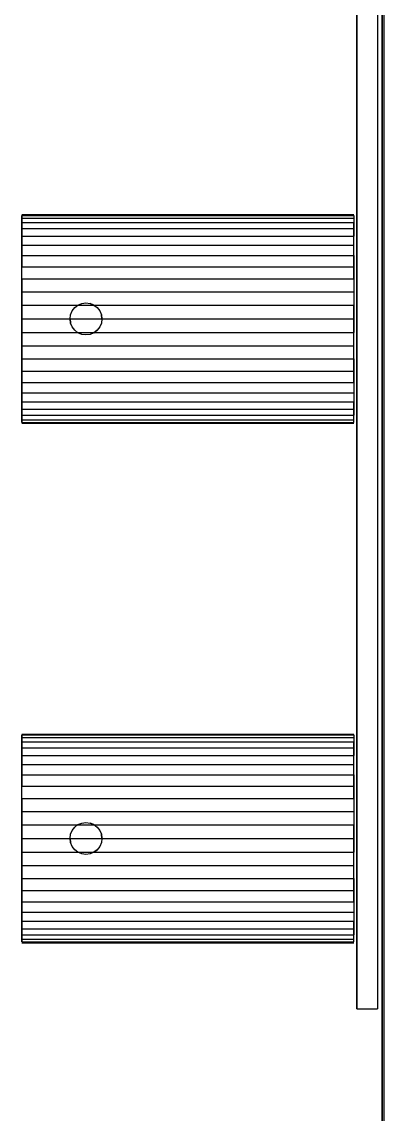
# Model space of a CAD drawing. Extents: x 11992 to 29481, y -6727 to 6811.
# Drawn here: x 14130.1 to 14200, y 1227.6 to 1438.2 of the extents above; entities that cross this region are included whole.
import ezdxf

# ---------------------------------------------------------------- set-up
doc = ezdxf.new("R2010")
doc.units = 0
doc.header["$MEASUREMENT"] = 0
doc.linetypes.add('DASHED', pattern=[19.05, 12.7, -6.35])
doc.layers.get('0').update_dxf_attribs({"color": 8, "linetype": 'CONTINUOUS'})
doc.layers.add('DQ-BEAM-DASH', color=8, linetype='DASHED')
doc.layers.add('WALL', color=8, linetype='CONTINUOUS')

# ---------------------------------------------------------------- blocks, each defined once
blk = doc.blocks.new('MB-B')
at = {"layer": 'DQ-BEAM-DASH', "ltscale": 0.01}
blk.add_line((-15900, 7400), (-15900, 5200), dxfattribs=at)

msp = doc.modelspace()

# ---------------------------------------------------------------- linework, layer by layer
for p, q in [((14199.62, 3030.6, 559.57), (14199.62, 530.6, 559.57)), ((14199.62, 530.6, 429.57), (14199.62, 3030.6, 429.57)), ((14199.62, 530.6, 429.57), (14199.62, 3030.6, 429.57)), ((14199.62, 530.6, -40.43), (14199.62, 3030.6, -40.43)), ((14199.62, 530.6, 559.57), (14199.62, 3030.6, 559.57)), ((14199.62, 3030.6, -2440.43), (14199.62, 530.6, -2440.43)), ((14199.62, 3030.6, -2440.43), (14199.62, 530.6, -2440.43)), ((14199.62, 3030.6, -2640.43), (14199.62, 530.6, -2640.43)), ((14199.63, 424.6, -2441.39), (14199.63, 2022.6, -2441.39)), ((14200.01, 424.6, -2461.39), (14200.01, 2022.6, -2461.39)), ((14194.76, 1513.27, -1272.95), (14194.76, 1247.92, -1272.95)), ((14194.76, 1247.92, -1207.9), (14194.76, 1513.27, -1207.9)), ((14198.76, 1513.27, -1272.95), (14198.76, 1247.92, -1272.95)), ((14198.76, 1513.27, -1207.9), (14198.76, 1247.92, -1207.9)), ((14130.14, 1401.02, -1240.43), (14194.14, 1401.02, -1240.43)), ((14130.14, 1400.84, -1237.8), (14130.14, 1400.84, -1243.05)), ((14130.14, 1400.84, -1243.05), (14130.14, 1399.49, -1248.13)), ((14130.14, 1399.49, -1232.73), (14130.14, 1400.84, -1237.8)), ((14130.14, 1400.84, -1243.05), (14194.14, 1400.84, -1243.05)), ((14130.14, 1400.84, -1237.8), (14194.14, 1400.84, -1237.8)), ((14130.14, 1400.33, -1245.63), (14194.14, 1400.33, -1245.63)), ((14130.14, 1400.33, -1235.22), (14194.14, 1400.33, -1235.22)), ((14194.14, 1400.84, -1237.8), (14194.14, 1400.84, -1243.05)), ((14194.14, 1400.84, -1243.05), (14194.14, 1399.49, -1248.13)), ((14194.14, 1400.84, -1237.8), (14194.14, 1399.49, -1232.73)), ((14130.14, 1399.49, -1248.13), (14130.14, 1398.32, -1250.49)), ((14130.14, 1398.32, -1230.36), (14130.14, 1399.49, -1232.73)), ((14130.14, 1399.49, -1248.13), (14194.14, 1399.49, -1248.13)), ((14130.14, 1399.49, -1232.73), (14194.14, 1399.49, -1232.73)), ((14130.14, 1396.86, -1228.18), (14130.14, 1398.32, -1230.36)), ((14130.14, 1398.32, -1250.49), (14130.14, 1396.86, -1252.67)), ((14130.14, 1398.32, -1230.36), (14194.14, 1398.32, -1230.36)), ((14130.14, 1398.32, -1250.49), (14194.14, 1398.32, -1250.49)), ((14194.14, 1399.49, -1248.13), (14194.14, 1398.32, -1250.49)), ((14194.14, 1398.32, -1230.36), (14194.14, 1399.49, -1232.73)), ((14194.14, 1396.86, -1228.18), (14194.14, 1398.32, -1230.36)), ((14194.14, 1398.32, -1250.49), (14194.14, 1396.86, -1252.67)), ((14130.14, 1393.14, -1224.46), (14130.14, 1396.86, -1228.18)), ((14130.14, 1396.86, -1252.67), (14130.14, 1393.14, -1256.39)), ((14130.14, 1396.86, -1228.18), (14194.14, 1396.86, -1228.18)), ((14130.14, 1396.86, -1252.67), (14194.14, 1396.86, -1252.67)), ((14194.14, 1393.14, -1224.46), (14194.14, 1396.86, -1228.18)), ((14194.14, 1393.14, -1256.39), (14194.14, 1396.86, -1252.67)), ((14130.14, 1395.12, -1226.2), (14194.14, 1395.12, -1226.2)), ((14130.14, 1395.12, -1254.65), (14194.14, 1395.12, -1254.65)), ((14130.14, 1393.14, -1256.39), (14130.14, 1390.96, -1257.85)), ((14130.14, 1390.96, -1223), (14130.14, 1393.14, -1224.46)), ((14130.14, 1393.14, -1224.46), (14194.14, 1393.14, -1224.46)), ((14130.14, 1393.14, -1256.39), (14194.14, 1393.14, -1256.39)), ((14194.14, 1393.14, -1256.39), (14194.14, 1390.96, -1257.85)), ((14194.14, 1390.96, -1223), (14194.14, 1393.14, -1224.46)), ((14130.14, 1388.6, -1221.84), (14130.14, 1390.96, -1223)), ((14130.14, 1388.6, -1259.02), (14130.14, 1390.96, -1257.85)), ((14130.14, 1390.96, -1223), (14194.14, 1390.96, -1223)), ((14130.14, 1390.96, -1257.85), (14194.14, 1390.96, -1257.85)), ((14194.14, 1388.6, -1221.84), (14194.14, 1390.96, -1223)), ((14194.14, 1390.96, -1257.85), (14194.14, 1388.6, -1259.02)), ((14130.14, 1388.6, -1259.02), (14130.14, 1383.52, -1260.37)), ((14130.14, 1383.52, -1220.48), (14130.14, 1388.6, -1221.84)), ((14130.14, 1388.6, -1221.84), (14194.14, 1388.6, -1221.84)), ((14130.14, 1388.6, -1259.02), (14194.14, 1388.6, -1259.02)), ((14194.14, 1388.6, -1259.02), (14194.14, 1383.52, -1260.37)), ((14194.14, 1388.6, -1221.84), (14194.14, 1383.52, -1220.48)), ((14130.14, 1386.1, -1259.86), (14194.14, 1386.1, -1259.86)), ((14130.14, 1386.1, -1220.99), (14194.14, 1386.1, -1220.99)), ((14130.14, 1383.52, -1260.37), (14130.14, 1380.9, -1260.55)), ((14130.14, 1380.9, -1220.3), (14130.14, 1383.52, -1220.48)), ((14130.14, 1383.52, -1260.37), (14194.14, 1383.52, -1260.37)), ((14130.14, 1383.52, -1220.48), (14194.14, 1383.52, -1220.48)), ((14140.33, 1383.07, -1270.85), (14140.97, 1383.56, -1270.85)), ((14140.33, 1383.07, -1250.85), (14140.97, 1383.56, -1250.85)), ((14140.97, 1383.56, -1270.85), (14141.71, 1383.87, -1270.85)), ((14140.97, 1383.56, -1250.85), (14141.71, 1383.87, -1250.85)), ((14140.97, 1383.56, -1270.85), (14140.97, 1383.56, -1250.85)), ((14141.71, 1383.87, -1270.85), (14142.51, 1383.98, -1270.85)), ((14141.71, 1383.87, -1250.85), (14142.51, 1383.98, -1250.85)), ((14141.71, 1383.87, -1270.85), (14141.71, 1383.87, -1250.85)), ((14142.51, 1383.98, -1270.85), (14143.31, 1383.87, -1270.85)), ((14142.51, 1383.98, -1250.85), (14143.31, 1383.87, -1250.85)), ((14142.51, 1383.98, -1270.85), (14142.51, 1383.98, -1250.85)), ((14143.31, 1383.87, -1270.85), (14144.05, 1383.56, -1270.85)), ((14144.05, 1383.56, -1250.85), (14143.31, 1383.87, -1250.85)), ((14143.31, 1383.87, -1270.85), (14143.31, 1383.87, -1250.85)), ((14144.05, 1383.56, -1270.85), (14144.69, 1383.07, -1270.85)), ((14144.05, 1383.56, -1250.85), (14144.69, 1383.07, -1250.85)), ((14144.05, 1383.56, -1270.85), (14144.05, 1383.56, -1250.85)), ((14194.14, 1383.52, -1260.37), (14194.14, 1380.9, -1260.55)), ((14194.14, 1380.9, -1220.3), (14194.14, 1383.52, -1220.48)), ((14139.43, 1380.9, -1270.85), (14139.54, 1381.69, -1270.85)), ((14139.43, 1380.9, -1250.85), (14139.54, 1381.69, -1250.85)), ((14139.54, 1381.69, -1270.85), (14139.84, 1382.44, -1270.85)), ((14139.54, 1381.69, -1250.85), (14139.84, 1382.44, -1250.85)), ((14139.54, 1381.69, -1270.85), (14139.54, 1381.69, -1250.85)), ((14139.84, 1382.44, -1270.85), (14140.33, 1383.07, -1270.85)), ((14139.84, 1382.44, -1250.85), (14140.33, 1383.07, -1250.85)), ((14139.84, 1382.44, -1270.85), (14139.84, 1382.44, -1250.85)), ((14140.33, 1383.07, -1270.85), (14140.33, 1383.07, -1250.85)), ((14144.69, 1383.07, -1270.85), (14145.18, 1382.44, -1270.85)), ((14144.69, 1383.07, -1250.85), (14145.18, 1382.44, -1250.85)), ((14144.69, 1383.07, -1270.85), (14144.69, 1383.07, -1250.85)), ((14145.18, 1382.44, -1270.85), (14145.48, 1381.69, -1270.85)), ((14145.18, 1382.44, -1250.85), (14145.48, 1381.69, -1250.85)), ((14145.18, 1382.44, -1270.85), (14145.18, 1382.44, -1250.85)), ((14145.59, 1380.9, -1270.85), (14145.48, 1381.69, -1270.85)), ((14145.48, 1381.69, -1250.85), (14145.59, 1380.9, -1250.85)), ((14145.48, 1381.69, -1270.85), (14145.48, 1381.69, -1250.85)), ((14130.14, 1378.27, -1220.48), (14130.14, 1380.9, -1220.3)), ((14130.14, 1380.9, -1260.55), (14130.14, 1378.27, -1260.37)), ((14130.14, 1380.9, -1220.3), (14194.14, 1380.9, -1220.3)), ((14130.14, 1380.9, -1260.55), (14194.14, 1380.9, -1260.55)), ((14139.54, 1380.1, -1270.85), (14139.43, 1380.9, -1270.85)), ((14139.43, 1380.9, -1250.85), (14139.54, 1380.1, -1250.85)), ((14139.43, 1380.9, -1270.85), (14139.43, 1380.9, -1250.85)), ((14139.84, 1379.36, -1270.85), (14139.54, 1380.1, -1270.85)), ((14139.84, 1379.36, -1250.85), (14139.54, 1380.1, -1250.85)), ((14139.54, 1380.1, -1270.85), (14139.54, 1380.1, -1250.85)), ((14140.33, 1378.72, -1270.85), (14139.84, 1379.36, -1270.85)), ((14140.33, 1378.72, -1250.85), (14139.84, 1379.36, -1250.85)), ((14139.84, 1379.36, -1270.85), (14139.84, 1379.36, -1250.85)), ((14145.18, 1379.36, -1270.85), (14144.69, 1378.72, -1270.85)), ((14145.18, 1379.36, -1250.85), (14144.69, 1378.72, -1250.85)), ((14145.48, 1380.1, -1270.85), (14145.18, 1379.36, -1270.85)), ((14145.48, 1380.1, -1250.85), (14145.18, 1379.36, -1250.85)), ((14145.18, 1379.36, -1270.85), (14145.18, 1379.36, -1250.85)), ((14145.59, 1380.9, -1270.85), (14145.48, 1380.1, -1270.85)), ((14145.59, 1380.9, -1250.85), (14145.48, 1380.1, -1250.85)), ((14145.48, 1380.1, -1270.85), (14145.48, 1380.1, -1250.85)), ((14145.59, 1380.9, -1270.85), (14145.59, 1380.9, -1250.85)), ((14194.14, 1378.27, -1220.48), (14194.14, 1380.9, -1220.3)), ((14194.14, 1380.9, -1260.55), (14194.14, 1378.27, -1260.37)), ((14130.14, 1373.2, -1221.84), (14130.14, 1378.27, -1220.48)), ((14130.14, 1378.27, -1260.37), (14130.14, 1373.2, -1259.02)), ((14130.14, 1378.27, -1260.37), (14194.14, 1378.27, -1260.37)), ((14130.14, 1378.27, -1220.48), (14194.14, 1378.27, -1220.48)), ((14140.97, 1378.23, -1270.85), (14140.33, 1378.72, -1270.85)), ((14140.97, 1378.23, -1250.85), (14140.33, 1378.72, -1250.85)), ((14140.33, 1378.72, -1270.85), (14140.33, 1378.72, -1250.85)), ((14141.71, 1377.92, -1270.85), (14140.97, 1378.23, -1270.85)), ((14141.71, 1377.92, -1250.85), (14140.97, 1378.23, -1250.85)), ((14140.97, 1378.23, -1270.85), (14140.97, 1378.23, -1250.85)), ((14142.51, 1377.82, -1270.85), (14141.71, 1377.92, -1270.85)), ((14142.51, 1377.82, -1250.85), (14141.71, 1377.92, -1250.85)), ((14141.71, 1377.92, -1270.85), (14141.71, 1377.92, -1250.85)), ((14143.31, 1377.92, -1270.85), (14142.51, 1377.82, -1270.85)), ((14143.31, 1377.92, -1250.85), (14142.51, 1377.82, -1250.85)), ((14142.51, 1377.82, -1270.85), (14142.51, 1377.82, -1250.85)), ((14144.05, 1378.23, -1270.85), (14143.31, 1377.92, -1270.85)), ((14144.05, 1378.23, -1250.85), (14143.31, 1377.92, -1250.85)), ((14143.31, 1377.92, -1270.85), (14143.31, 1377.92, -1250.85)), ((14144.69, 1378.72, -1270.85), (14144.05, 1378.23, -1270.85)), ((14144.05, 1378.23, -1250.85), (14144.69, 1378.72, -1250.85)), ((14144.05, 1378.23, -1270.85), (14144.05, 1378.23, -1250.85)), ((14144.69, 1378.72, -1270.85), (14144.69, 1378.72, -1250.85)), ((14194.14, 1373.2, -1221.84), (14194.14, 1378.27, -1220.48)), ((14194.14, 1373.2, -1259.02), (14194.14, 1378.27, -1260.37)), ((14130.14, 1375.69, -1259.86), (14194.14, 1375.69, -1259.86)), ((14130.14, 1375.69, -1220.99), (14194.14, 1375.69, -1220.99)), ((14130.14, 1373.2, -1259.02), (14130.14, 1370.83, -1257.85)), ((14130.14, 1370.83, -1223), (14130.14, 1373.2, -1221.84)), ((14130.14, 1373.2, -1259.02), (14194.14, 1373.2, -1259.02)), ((14130.14, 1373.2, -1221.84), (14194.14, 1373.2, -1221.84)), ((14194.14, 1373.2, -1259.02), (14194.14, 1370.83, -1257.85)), ((14194.14, 1370.83, -1223), (14194.14, 1373.2, -1221.84)), ((14130.14, 1368.65, -1224.46), (14130.14, 1370.83, -1223)), ((14130.14, 1370.83, -1257.85), (14130.14, 1368.65, -1256.39)), ((14130.14, 1370.83, -1257.85), (14194.14, 1370.83, -1257.85)), ((14130.14, 1370.83, -1223), (14194.14, 1370.83, -1223)), ((14194.14, 1368.65, -1224.46), (14194.14, 1370.83, -1223)), ((14194.14, 1370.83, -1257.85), (14194.14, 1368.65, -1256.39)), ((14130.14, 1368.65, -1256.39), (14130.14, 1364.93, -1252.67)), ((14130.14, 1364.93, -1228.18), (14130.14, 1368.65, -1224.46)), ((14130.14, 1368.65, -1256.39), (14194.14, 1368.65, -1256.39)), ((14130.14, 1368.65, -1224.46), (14194.14, 1368.65, -1224.46)), ((14194.14, 1368.65, -1256.39), (14194.14, 1364.93, -1252.67)), ((14194.14, 1368.65, -1224.46), (14194.14, 1364.93, -1228.18)), ((14130.14, 1366.67, -1254.65), (14194.14, 1366.67, -1254.65)), ((14130.14, 1366.67, -1226.2), (14194.14, 1366.67, -1226.2)), ((14130.14, 1364.93, -1252.67), (14130.14, 1363.47, -1250.49)), ((14130.14, 1363.47, -1230.36), (14130.14, 1364.93, -1228.18)), ((14130.14, 1364.93, -1252.67), (14194.14, 1364.93, -1252.67)), ((14130.14, 1364.93, -1228.18), (14194.14, 1364.93, -1228.18)), ((14194.14, 1364.93, -1252.67), (14194.14, 1363.47, -1250.49)), ((14194.14, 1363.47, -1230.36), (14194.14, 1364.93, -1228.18)), ((14130.14, 1362.31, -1232.73), (14130.14, 1363.47, -1230.36)), ((14130.14, 1363.47, -1250.49), (14130.14, 1362.31, -1248.13)), ((14130.14, 1363.47, -1250.49), (14194.14, 1363.47, -1250.49)), ((14130.14, 1363.47, -1230.36), (14194.14, 1363.47, -1230.36)), ((14130.14, 1360.95, -1237.8), (14130.14, 1362.31, -1232.73)), ((14130.14, 1362.31, -1248.13), (14130.14, 1360.95, -1243.05)), ((14130.14, 1362.31, -1248.13), (14194.14, 1362.31, -1248.13)), ((14130.14, 1362.31, -1232.73), (14194.14, 1362.31, -1232.73)), ((14194.14, 1362.31, -1232.73), (14194.14, 1363.47, -1230.36)), ((14194.14, 1363.47, -1250.49), (14194.14, 1362.31, -1248.13)), ((14194.14, 1360.95, -1237.8), (14194.14, 1362.31, -1232.73)), ((14194.14, 1360.95, -1243.05), (14194.14, 1362.31, -1248.13)), ((14130.14, 1361.46, -1235.22), (14194.14, 1361.46, -1235.22)), ((14130.14, 1361.46, -1245.63), (14194.14, 1361.46, -1245.63)), ((14130.14, 1360.95, -1243.05), (14130.14, 1360.95, -1237.8)), ((14130.14, 1360.95, -1237.8), (14194.14, 1360.95, -1237.8)), ((14130.14, 1360.95, -1243.05), (14194.14, 1360.95, -1243.05)), ((14130.14, 1360.77, -1240.43), (14194.14, 1360.77, -1240.43)), ((14194.14, 1360.95, -1243.05), (14194.14, 1360.95, -1237.8)), ((14130.14, 1300.88, -1240.43), (14194.14, 1300.88, -1240.43)), ((14130.14, 1300.71, -1237.8), (14130.14, 1300.71, -1243.05)), ((14130.14, 1300.71, -1243.05), (14130.14, 1300.19, -1245.63)), ((14130.14, 1300.19, -1235.22), (14130.14, 1300.71, -1237.8)), ((14130.14, 1300.71, -1243.05), (14194.14, 1300.71, -1243.05)), ((14130.14, 1300.71, -1237.8), (14194.14, 1300.71, -1237.8)), ((14130.14, 1300.19, -1245.63), (14130.14, 1299.35, -1248.13)), ((14130.14, 1299.35, -1232.73), (14130.14, 1300.19, -1235.22)), ((14130.14, 1300.19, -1245.63), (14194.14, 1300.19, -1245.63)), ((14130.14, 1300.19, -1235.22), (14194.14, 1300.19, -1235.22)), ((14130.14, 1296.72, -1228.18), (14130.14, 1299.35, -1232.73)), ((14130.14, 1299.35, -1248.13), (14130.14, 1296.72, -1252.67)), ((14130.14, 1299.35, -1248.13), (14194.14, 1299.35, -1248.13)), ((14130.14, 1299.35, -1232.73), (14194.14, 1299.35, -1232.73)), ((14194.14, 1300.71, -1237.8), (14194.14, 1300.71, -1243.05)), ((14194.14, 1300.71, -1243.05), (14194.14, 1299.35, -1248.13)), ((14194.14, 1300.71, -1237.8), (14194.14, 1299.35, -1232.73)), ((14194.14, 1299.35, -1248.13), (14194.14, 1298.19, -1250.49)), ((14194.14, 1298.19, -1230.36), (14194.14, 1299.35, -1232.73)), ((14130.14, 1298.19, -1250.49), (14194.14, 1298.19, -1250.49)), ((14130.14, 1298.19, -1230.36), (14194.14, 1298.19, -1230.36)), ((14194.14, 1296.72, -1228.18), (14194.14, 1298.19, -1230.36)), ((14194.14, 1298.19, -1250.49), (14194.14, 1296.72, -1252.67)), ((14130.14, 1294.98, -1226.2), (14130.14, 1296.72, -1228.18)), ((14130.14, 1296.72, -1252.67), (14130.14, 1294.98, -1254.65)), ((14130.14, 1296.72, -1252.67), (14194.14, 1296.72, -1252.67)), ((14130.14, 1296.72, -1228.18), (14194.14, 1296.72, -1228.18)), ((14130.14, 1293.01, -1224.46), (14130.14, 1294.98, -1226.2)), ((14130.14, 1294.98, -1254.65), (14130.14, 1293.01, -1256.39)), ((14130.14, 1294.98, -1254.65), (14194.14, 1294.98, -1254.65)), ((14130.14, 1294.98, -1226.2), (14194.14, 1294.98, -1226.2)), ((14194.14, 1293.01, -1224.46), (14194.14, 1296.72, -1228.18)), ((14194.14, 1293.01, -1256.39), (14194.14, 1296.72, -1252.67)), ((14130.14, 1293.01, -1256.39), (14130.14, 1290.82, -1257.85)), ((14130.14, 1290.82, -1223), (14130.14, 1293.01, -1224.46)), ((14130.14, 1293.01, -1256.39), (14194.14, 1293.01, -1256.39)), ((14130.14, 1293.01, -1224.46), (14194.14, 1293.01, -1224.46)), ((14194.14, 1293.01, -1256.39), (14194.14, 1290.82, -1257.85)), ((14194.14, 1290.82, -1223), (14194.14, 1293.01, -1224.46)), ((14130.14, 1288.46, -1221.84), (14130.14, 1290.82, -1223)), ((14130.14, 1288.46, -1259.02), (14130.14, 1290.82, -1257.85)), ((14130.14, 1290.82, -1257.85), (14194.14, 1290.82, -1257.85)), ((14130.14, 1290.82, -1223), (14194.14, 1290.82, -1223)), ((14194.14, 1288.46, -1221.84), (14194.14, 1290.82, -1223)), ((14194.14, 1290.82, -1257.85), (14194.14, 1288.46, -1259.02)), ((14130.14, 1288.46, -1259.02), (14130.14, 1283.38, -1260.37)), ((14130.14, 1283.38, -1220.48), (14130.14, 1288.46, -1221.84)), ((14130.14, 1288.46, -1259.02), (14194.14, 1288.46, -1259.02)), ((14130.14, 1288.46, -1221.84), (14194.14, 1288.46, -1221.84)), ((14194.14, 1288.46, -1259.02), (14194.14, 1283.38, -1260.37)), ((14194.14, 1288.46, -1221.84), (14194.14, 1283.38, -1220.48)), ((14130.14, 1285.96, -1259.86), (14194.14, 1285.96, -1259.86)), ((14130.14, 1285.96, -1220.99), (14194.14, 1285.96, -1220.99)), ((14130.14, 1283.38, -1260.37), (14130.14, 1280.76, -1260.55)), ((14130.14, 1280.76, -1220.3), (14130.14, 1283.38, -1220.48)), ((14130.14, 1283.38, -1260.37), (14194.14, 1283.38, -1260.37)), ((14130.14, 1283.38, -1220.48), (14194.14, 1283.38, -1220.48)), ((14139.54, 1281.55, -1319.54), (14139.84, 1282.3, -1319.54)), ((14139.54, 1281.55, -1259.54), (14139.84, 1282.3, -1259.54)), ((14139.84, 1282.3, -1319.54), (14140.33, 1282.93, -1319.54)), ((14139.84, 1282.3, -1259.54), (14140.33, 1282.93, -1259.54)), ((14139.84, 1282.3, -1319.54), (14139.84, 1282.3, -1259.54)), ((14140.33, 1282.93, -1319.54), (14140.97, 1283.43, -1319.54)), ((14140.33, 1282.93, -1259.54), (14140.97, 1283.43, -1259.54)), ((14140.33, 1282.93, -1319.54), (14140.33, 1282.93, -1259.54)), ((14140.97, 1283.43, -1319.54), (14141.71, 1283.73, -1319.54)), ((14140.97, 1283.43, -1259.54), (14141.71, 1283.73, -1259.54)), ((14140.97, 1283.43, -1319.54), (14140.97, 1283.43, -1259.54)), ((14141.71, 1283.73, -1319.54), (14142.51, 1283.84, -1319.54)), ((14141.71, 1283.73, -1259.54), (14142.51, 1283.84, -1259.54)), ((14141.71, 1283.73, -1319.54), (14141.71, 1283.73, -1259.54)), ((14142.51, 1283.84, -1319.54), (14143.31, 1283.73, -1319.54)), ((14142.51, 1283.84, -1259.54), (14143.31, 1283.73, -1259.54)), ((14142.51, 1283.84, -1319.54), (14142.51, 1283.84, -1259.54)), ((14143.31, 1283.73, -1319.54), (14144.05, 1283.43, -1319.54)), ((14144.05, 1283.43, -1259.54), (14143.31, 1283.73, -1259.54)), ((14143.31, 1283.73, -1319.54), (14143.31, 1283.73, -1259.54)), ((14144.05, 1283.43, -1319.54), (14144.69, 1282.93, -1319.54)), ((14144.05, 1283.43, -1259.54), (14144.69, 1282.93, -1259.54)), ((14144.05, 1283.43, -1319.54), (14144.05, 1283.43, -1259.54)), ((14144.69, 1282.93, -1319.54), (14145.18, 1282.3, -1319.54)), ((14144.69, 1282.93, -1259.54), (14145.18, 1282.3, -1259.54)), ((14144.69, 1282.93, -1319.54), (14144.69, 1282.93, -1259.54)), ((14145.18, 1282.3, -1319.54), (14145.48, 1281.55, -1319.54)), ((14145.18, 1282.3, -1259.54), (14145.48, 1281.55, -1259.54)), ((14145.18, 1282.3, -1319.54), (14145.18, 1282.3, -1259.54)), ((14194.14, 1283.38, -1260.37), (14194.14, 1280.76, -1260.55)), ((14194.14, 1280.76, -1220.3), (14194.14, 1283.38, -1220.48)), ((14130.14, 1278.13, -1220.48), (14130.14, 1280.76, -1220.3)), ((14130.14, 1280.76, -1260.55), (14130.14, 1278.13, -1260.37)), ((14130.14, 1280.76, -1260.55), (14194.14, 1280.76, -1260.55)), ((14130.14, 1280.76, -1220.3), (14194.14, 1280.76, -1220.3)), ((14139.43, 1280.76, -1319.54), (14139.54, 1281.55, -1319.54)), ((14139.43, 1280.76, -1259.54), (14139.54, 1281.55, -1259.54)), ((14139.54, 1279.96, -1319.54), (14139.43, 1280.76, -1319.54)), ((14139.43, 1280.76, -1259.54), (14139.54, 1279.96, -1259.54)), ((14139.43, 1280.76, -1319.54), (14139.43, 1280.76, -1259.54)), ((14139.54, 1281.55, -1319.54), (14139.54, 1281.55, -1259.54)), ((14145.59, 1280.76, -1319.54), (14145.48, 1281.55, -1319.54)), ((14145.48, 1281.55, -1259.54), (14145.59, 1280.76, -1259.54)), ((14145.48, 1281.55, -1319.54), (14145.48, 1281.55, -1259.54)), ((14145.59, 1280.76, -1319.54), (14145.48, 1279.96, -1319.54)), ((14145.59, 1280.76, -1259.54), (14145.48, 1279.96, -1259.54)), ((14145.59, 1280.76, -1319.54), (14145.59, 1280.76, -1259.54)), ((14194.14, 1278.13, -1220.48), (14194.14, 1280.76, -1220.3)), ((14194.14, 1280.76, -1260.55), (14194.14, 1278.13, -1260.37)), ((14130.14, 1273.06, -1221.84), (14130.14, 1278.13, -1220.48)), ((14130.14, 1278.13, -1260.37), (14130.14, 1273.06, -1259.02)), ((14130.14, 1278.13, -1260.37), (14194.14, 1278.13, -1260.37)), ((14130.14, 1278.13, -1220.48), (14194.14, 1278.13, -1220.48)), ((14139.84, 1279.22, -1319.54), (14139.54, 1279.96, -1319.54)), ((14139.84, 1279.22, -1259.54), (14139.54, 1279.96, -1259.54)), ((14139.54, 1279.96, -1319.54), (14139.54, 1279.96, -1259.54)), ((14140.33, 1278.58, -1319.54), (14139.84, 1279.22, -1319.54)), ((14140.33, 1278.58, -1259.54), (14139.84, 1279.22, -1259.54)), ((14139.84, 1279.22, -1319.54), (14139.84, 1279.22, -1259.54)), ((14140.97, 1278.09, -1319.54), (14140.33, 1278.58, -1319.54)), ((14140.97, 1278.09, -1259.54), (14140.33, 1278.58, -1259.54)), ((14140.33, 1278.58, -1319.54), (14140.33, 1278.58, -1259.54)), ((14141.71, 1277.78, -1319.54), (14140.97, 1278.09, -1319.54)), ((14141.71, 1277.78, -1259.54), (14140.97, 1278.09, -1259.54)), ((14140.97, 1278.09, -1319.54), (14140.97, 1278.09, -1259.54)), ((14144.05, 1278.09, -1319.54), (14143.31, 1277.78, -1319.54)), ((14144.05, 1278.09, -1259.54), (14143.31, 1277.78, -1259.54)), ((14144.69, 1278.58, -1319.54), (14144.05, 1278.09, -1319.54)), ((14144.05, 1278.09, -1259.54), (14144.69, 1278.58, -1259.54)), ((14144.05, 1278.09, -1319.54), (14144.05, 1278.09, -1259.54)), ((14145.18, 1279.22, -1319.54), (14144.69, 1278.58, -1319.54)), ((14145.18, 1279.22, -1259.54), (14144.69, 1278.58, -1259.54)), ((14144.69, 1278.58, -1319.54), (14144.69, 1278.58, -1259.54)), ((14145.48, 1279.96, -1319.54), (14145.18, 1279.22, -1319.54)), ((14145.48, 1279.96, -1259.54), (14145.18, 1279.22, -1259.54)), ((14145.18, 1279.22, -1319.54), (14145.18, 1279.22, -1259.54)), ((14145.48, 1279.96, -1319.54), (14145.48, 1279.96, -1259.54)), ((14194.14, 1273.06, -1221.84), (14194.14, 1278.13, -1220.48)), ((14194.14, 1273.06, -1259.02), (14194.14, 1278.13, -1260.37)), ((14142.51, 1277.68, -1319.54), (14141.71, 1277.78, -1319.54)), ((14142.51, 1277.68, -1259.54), (14141.71, 1277.78, -1259.54)), ((14141.71, 1277.78, -1319.54), (14141.71, 1277.78, -1259.54)), ((14143.31, 1277.78, -1319.54), (14142.51, 1277.68, -1319.54)), ((14143.31, 1277.78, -1259.54), (14142.51, 1277.68, -1259.54)), ((14142.51, 1277.68, -1319.54), (14142.51, 1277.68, -1259.54)), ((14143.31, 1277.78, -1319.54), (14143.31, 1277.78, -1259.54)), ((14130.14, 1275.55, -1259.86), (14194.14, 1275.55, -1259.86)), ((14130.14, 1275.55, -1220.99), (14194.14, 1275.55, -1220.99)), ((14130.14, 1273.06, -1259.02), (14130.14, 1270.7, -1257.85)), ((14130.14, 1270.7, -1223), (14130.14, 1273.06, -1221.84)), ((14130.14, 1273.06, -1259.02), (14194.14, 1273.06, -1259.02)), ((14130.14, 1273.06, -1221.84), (14194.14, 1273.06, -1221.84)), ((14194.14, 1273.06, -1259.02), (14194.14, 1270.7, -1257.85)), ((14194.14, 1270.7, -1223), (14194.14, 1273.06, -1221.84)), ((14130.14, 1268.51, -1224.46), (14130.14, 1270.7, -1223)), ((14130.14, 1270.7, -1257.85), (14130.14, 1268.51, -1256.39)), ((14130.14, 1270.7, -1257.85), (14194.14, 1270.7, -1257.85)), ((14130.14, 1270.7, -1223), (14194.14, 1270.7, -1223)), ((14194.14, 1268.51, -1224.46), (14194.14, 1270.7, -1223)), ((14194.14, 1270.7, -1257.85), (14194.14, 1268.51, -1256.39)), ((14130.14, 1268.51, -1256.39), (14130.14, 1264.79, -1252.67)), ((14130.14, 1264.79, -1228.18), (14130.14, 1268.51, -1224.46)), ((14130.14, 1268.51, -1256.39), (14194.14, 1268.51, -1256.39)), ((14130.14, 1268.51, -1224.46), (14194.14, 1268.51, -1224.46)), ((14194.14, 1268.51, -1256.39), (14194.14, 1264.79, -1252.67)), ((14194.14, 1268.51, -1224.46), (14194.14, 1264.79, -1228.18)), ((14130.14, 1266.53, -1254.65), (14194.14, 1266.53, -1254.65)), ((14130.14, 1266.53, -1226.2), (14194.14, 1266.53, -1226.2)), ((14130.14, 1264.79, -1252.67), (14130.14, 1263.33, -1250.49)), ((14130.14, 1263.33, -1230.36), (14130.14, 1264.79, -1228.18)), ((14130.14, 1264.79, -1252.67), (14194.14, 1264.79, -1252.67)), ((14130.14, 1264.79, -1228.18), (14194.14, 1264.79, -1228.18)), ((14130.14, 1262.17, -1232.73), (14130.14, 1263.33, -1230.36)), ((14130.14, 1263.33, -1250.49), (14130.14, 1262.17, -1248.13)), ((14130.14, 1263.33, -1250.49), (14194.14, 1263.33, -1250.49)), ((14130.14, 1263.33, -1230.36), (14194.14, 1263.33, -1230.36)), ((14194.14, 1264.79, -1252.67), (14194.14, 1263.33, -1250.49)), ((14194.14, 1263.33, -1230.36), (14194.14, 1264.79, -1228.18)), ((14194.14, 1262.17, -1232.73), (14194.14, 1263.33, -1230.36)), ((14194.14, 1263.33, -1250.49), (14194.14, 1262.17, -1248.13)), ((14130.14, 1260.81, -1237.8), (14130.14, 1262.17, -1232.73)), ((14130.14, 1262.17, -1248.13), (14130.14, 1260.81, -1243.05)), ((14130.14, 1262.17, -1232.73), (14194.14, 1262.17, -1232.73)), ((14130.14, 1262.17, -1248.13), (14194.14, 1262.17, -1248.13)), ((14130.14, 1261.32, -1235.22), (14194.14, 1261.32, -1235.22)), ((14130.14, 1261.32, -1245.63), (14194.14, 1261.32, -1245.63)), ((14194.14, 1260.81, -1237.8), (14194.14, 1262.17, -1232.73)), ((14194.14, 1260.81, -1243.05), (14194.14, 1262.17, -1248.13)), ((14130.14, 1260.81, -1243.05), (14130.14, 1260.81, -1237.8)), ((14130.14, 1260.81, -1237.8), (14194.14, 1260.81, -1237.8)), ((14130.14, 1260.81, -1243.05), (14194.14, 1260.81, -1243.05)), ((14130.14, 1260.63, -1240.43), (14194.14, 1260.63, -1240.43)), ((14194.14, 1260.81, -1243.05), (14194.14, 1260.81, -1237.8)), ((14194.76, 1247.92, -1272.95), (14198.76, 1247.92, -1207.9))]:
    msp.add_line(p, q)
at = {"layer": 'WALL'}
msp.add_line((14199.61, 530.55), (14199.61, 3030.55), dxfattribs=at)

# ---------------------------------------------------------------- block references
msp.add_blockref('MB-B', (30099.61, -4369.45))

doc.saveas('drawing.dxf')
